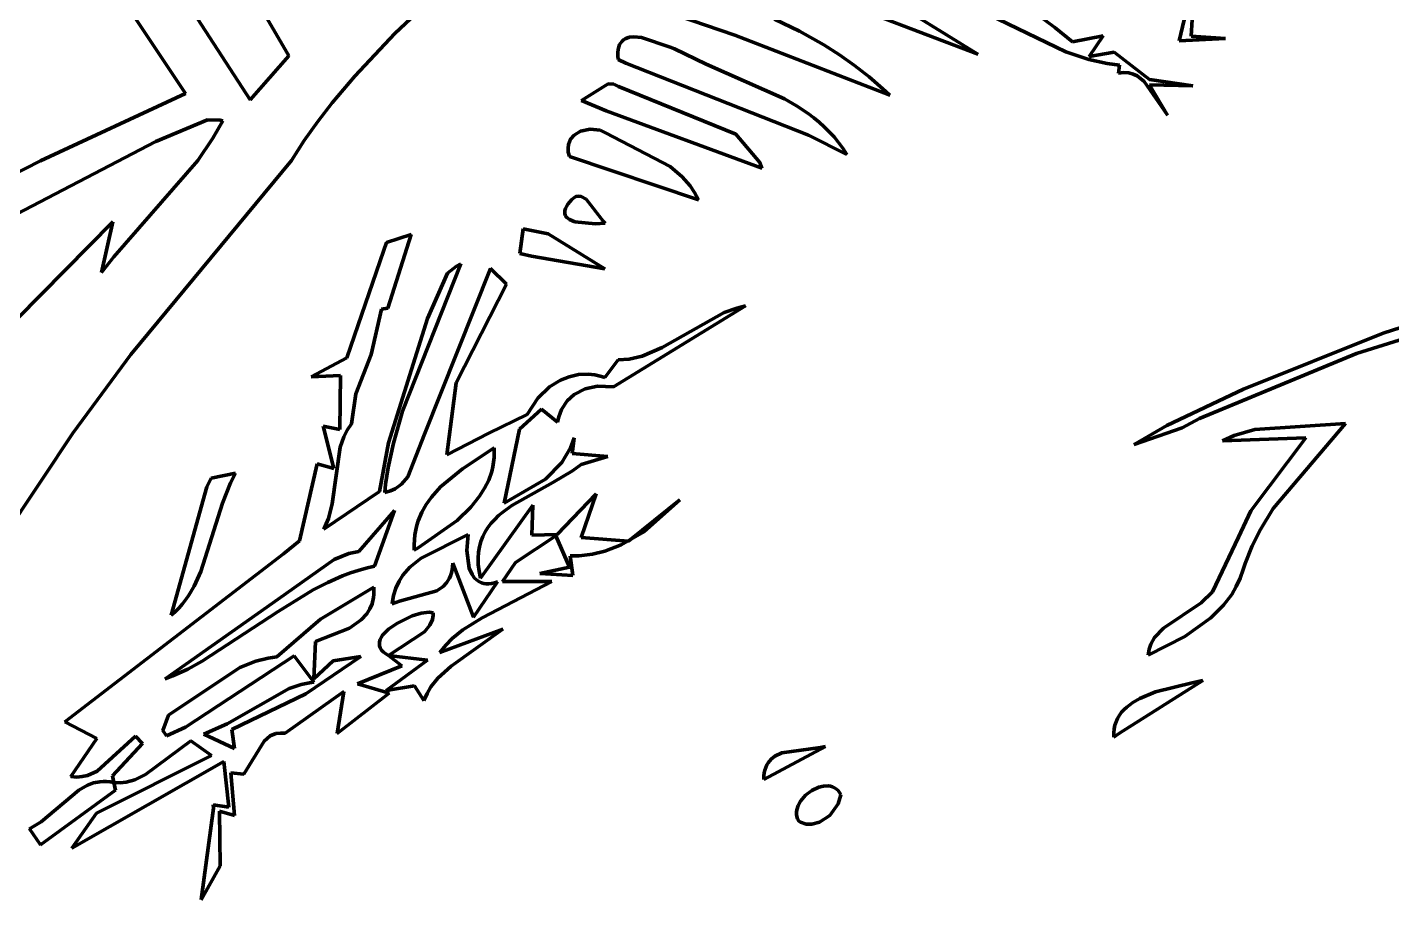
# Model space of a CAD drawing. Header units: millimetres. Extents: x 0 to 14.2, y 0 to 19.5.
# Drawn here: x 4.853 to 6.316, y 15.097 to 16.033 of the extents above; entities that cross this region are included whole.
import ezdxf

# ---------------------------------------------------------------- set-up
doc = ezdxf.new("R2010")
doc.units = ezdxf.units.MM
doc.layers.add('color#010101ff', color=7, linetype='CONTINUOUS', lineweight=100)
doc.layers.add('color#fdfdfdff', color=7, linetype='CONTINUOUS', lineweight=100)

msp = doc.modelspace()

# ---------------------------------------------------------------- linework, layer by layer
at = {"layer": 'color#010101ff'}
for p, q in [((5.1332, 16.0025), (5.0221, 16.1928)), ((5.0222, 15.9622), (4.8824, 16.1729)), ((5.3839, 16.1566), (5.247, 16.0264)), ((4.9798, 16.1279), (5.0919, 15.9551)), ((5.8722, 16.0042), (5.6032, 16.1068)), ((5.7481, 16.0811), (5.8722, 16.0042)), ((5.9665, 16.0069), (5.8525, 16.0619)), ((5.6117, 16.0245), (5.5496, 16.0458)), ((5.6542, 16.0417), (5.6811, 16.0288)), ((5.9356, 16.0472), (5.955, 16.0328)), ((6.0884, 16.0187), (6.0935, 16.0409)), ((6.1021, 16.0413), (6.1012, 16.0236)), ((5.247, 16.0264), (5.2039, 15.9807)), ((5.6811, 16.0288), (5.7071, 16.0142)), ((5.955, 16.0328), (5.9737, 16.0174)), ((5.4864, 16.0093), (5.4871, 16.012)), ((5.4871, 16.012), (5.488, 16.0145)), ((5.488, 16.0145), (5.4892, 16.0165)), ((5.4892, 16.0165), (5.4906, 16.0183)), ((5.4906, 16.0183), (5.4923, 16.0197)), ((5.4923, 16.0197), (5.4941, 16.0208)), ((5.4941, 16.0208), (5.4984, 16.0223)), ((5.4984, 16.0223), (5.5033, 16.0228)), ((5.5033, 16.0228), (5.5114, 16.022)), ((5.5114, 16.022), (5.5423, 16.0117)), ((5.5423, 16.0117), (5.547, 16.0098)), ((5.7777, 15.9604), (5.6117, 16.0245)), ((5.7071, 16.0142), (5.7239, 16.0036)), ((5.9737, 16.0174), (6.0068, 16.0238)), ((6.0068, 16.0238), (5.9918, 16.0018)), ((6.1379, 16.0212), (6.0884, 16.0187)), ((6.1012, 16.0236), (6.1379, 16.0212)), ((5.0919, 15.9551), (5.1332, 16.0025)), ((5.486, 16.0025), (5.4861, 16.0061)), ((5.4863, 15.9985), (5.486, 16.0025)), ((5.4861, 16.0061), (5.4864, 16.0093)), ((5.4946, 15.9947), (5.4863, 15.9985)), ((5.547, 16.0098), (5.5808, 15.9935)), ((5.7239, 16.0036), (5.74, 15.9922)), ((5.9915, 15.9986), (5.9665, 16.0069)), ((6.0109, 15.9942), (5.9915, 15.9986)), ((5.9918, 16.0018), (6.0185, 16.0065)), ((6.0185, 16.0065), (6.0564, 15.9769)), ((5.6906, 15.9173), (5.4946, 15.9947)), ((5.5808, 15.9935), (5.6649, 15.9564)), ((5.74, 15.9922), (5.7556, 15.98)), ((6.0242, 15.9925), (6.0109, 15.9942)), ((6.0231, 15.9837), (6.0242, 15.9925)), ((6.0289, 15.9844), (6.0231, 15.9837)), ((6.0341, 15.9841), (6.0289, 15.9844)), ((6.0388, 15.9829), (6.0341, 15.9841)), ((6.0431, 15.9809), (6.0388, 15.9829)), ((5.2039, 15.9807), (5.1796, 15.9519)), ((5.4473, 15.9546), (5.4757, 15.9725)), ((5.4757, 15.9725), (5.4819, 15.9719)), ((5.4819, 15.9719), (5.487, 15.9696)), ((5.487, 15.9696), (5.6128, 15.9184)), ((5.7556, 15.98), (5.7705, 15.9671)), ((6.0506, 15.9749), (6.0431, 15.9809)), ((6.0758, 15.9387), (6.0506, 15.9749)), ((6.1029, 15.9704), (6.0563, 15.9714)), ((6.0563, 15.9714), (6.0758, 15.9387)), ((6.0564, 15.9769), (6.1029, 15.9704)), ((4.8667, 15.89), (5.0222, 15.9622)), ((5.4736, 15.9436), (5.4473, 15.9546)), ((5.6649, 15.9564), (5.6779, 15.9488)), ((5.7705, 15.9671), (5.7777, 15.9604)), ((5.1796, 15.9519), (5.1642, 15.9321)), ((5.6404, 15.8818), (5.4736, 15.9436)), ((5.6779, 15.9488), (5.6903, 15.9405)), ((5.6903, 15.9405), (5.6963, 15.936)), ((5.0461, 15.9339), (4.9907, 15.9105)), ((5.0595, 15.9335), (5.0461, 15.9339)), ((5.0517, 15.914), (5.0623, 15.9329)), ((5.0623, 15.9329), (5.0595, 15.9335)), ((5.1642, 15.9321), (5.1497, 15.9115)), ((5.446, 15.9215), (5.4563, 15.9239)), ((5.4563, 15.9239), (5.467, 15.9226)), ((5.6963, 15.936), (5.702, 15.9313)), ((5.702, 15.9313), (5.7076, 15.9263)), ((5.7076, 15.9263), (5.7129, 15.921)), ((4.9907, 15.9105), (4.6835, 15.7504)), ((5.0356, 15.8903), (5.0517, 15.914)), ((5.1497, 15.9115), (5.136, 15.8903)), ((5.4332, 15.9075), (5.4355, 15.9129)), ((5.4355, 15.9129), (5.4393, 15.9173)), ((5.4393, 15.9173), (5.446, 15.9215)), ((5.467, 15.9226), (5.473, 15.9199)), ((5.473, 15.9199), (5.5423, 15.8839)), ((5.6128, 15.9184), (5.6384, 15.8882)), ((5.7316, 15.8966), (5.6906, 15.9173)), ((5.7129, 15.921), (5.718, 15.9154)), ((5.718, 15.9154), (5.7228, 15.9095)), ((5.7228, 15.9095), (5.7274, 15.9033)), ((5.4327, 15.9035), (5.4332, 15.9075)), ((5.433, 15.8991), (5.4327, 15.9035)), ((5.4344, 15.8943), (5.433, 15.8991)), ((5.5727, 15.848), (5.4344, 15.8943)), ((5.7274, 15.9033), (5.7316, 15.8966)), ((4.6862, 15.7979), (4.8667, 15.89)), ((4.9455, 15.787), (5.0356, 15.8903)), ((5.136, 15.8903), (4.9638, 15.6822)), ((5.5423, 15.8839), (5.5552, 15.8726)), ((5.6384, 15.8882), (5.6404, 15.8818)), ((5.5552, 15.8726), (5.5636, 15.8629)), ((5.4384, 15.8497), (5.4412, 15.8514)), ((5.4412, 15.8514), (5.4441, 15.8521)), ((5.4441, 15.8521), (5.4468, 15.8517)), ((5.4468, 15.8517), (5.4522, 15.8486)), ((5.5636, 15.8629), (5.5685, 15.8558)), ((5.5685, 15.8558), (5.5727, 15.848)), ((5.4292, 15.8349), (5.4294, 15.8367)), ((5.4294, 15.8367), (5.4301, 15.8387)), ((5.4301, 15.8387), (5.4311, 15.8409)), ((5.4311, 15.8409), (5.4326, 15.8432)), ((5.4326, 15.8432), (5.4345, 15.8457)), ((5.4345, 15.8457), (5.4369, 15.8483)), ((5.4369, 15.8483), (5.4384, 15.8497)), ((5.4522, 15.8486), (5.4706, 15.8249)), ((4.7388, 15.6164), (4.9445, 15.8245)), ((4.9445, 15.8245), (4.9323, 15.7699)), ((5.4293, 15.8332), (5.4292, 15.8349)), ((5.4297, 15.8317), (5.4293, 15.8332)), ((5.4305, 15.8302), (5.4297, 15.8317)), ((5.4315, 15.829), (5.4305, 15.8302)), ((5.4343, 15.8268), (5.4315, 15.829)), ((5.44, 15.8244), (5.4343, 15.8268)), ((5.462, 15.8221), (5.44, 15.8244)), ((5.4725, 15.8229), (5.462, 15.8221)), ((5.4706, 15.8249), (5.4725, 15.8229)), ((5.238, 15.8021), (5.2645, 15.8108)), ((5.2645, 15.8108), (5.2393, 15.7317)), ((5.3811, 15.7904), (5.3844, 15.817)), ((5.3844, 15.817), (5.4113, 15.8116)), ((5.4113, 15.8116), (5.4721, 15.7739)), ((5.1954, 15.6784), (5.235, 15.7939)), ((5.235, 15.7939), (5.238, 15.8021)), ((4.9323, 15.7699), (4.9455, 15.787)), ((5.3177, 15.7792), (5.2553, 15.6214)), ((5.313, 15.777), (5.3177, 15.7792)), ((5.3935, 15.7877), (5.3811, 15.7904)), ((5.4721, 15.7739), (5.3935, 15.7877)), ((5.2788, 15.5967), (5.3495, 15.7742)), ((5.2821, 15.7208), (5.3033, 15.7695)), ((5.3033, 15.7695), (5.313, 15.777)), ((5.3495, 15.7742), (5.3667, 15.7575)), ((6.573, 15.7758), (6.2786, 15.6831)), ((5.3667, 15.7575), (5.3128, 15.6519)), ((6.3072, 15.7049), (6.4425, 15.7485)), ((5.6232, 15.7342), (5.4814, 15.6476)), ((5.6138, 15.7318), (5.6232, 15.7342)), ((5.2327, 15.7306), (5.2217, 15.6821)), ((5.2393, 15.7317), (5.2327, 15.7306)), ((5.2403, 15.5875), (5.2821, 15.7208)), ((5.5337, 15.6897), (5.6003, 15.727)), ((5.6003, 15.727), (5.6138, 15.7318)), ((6.1571, 15.6448), (6.3072, 15.7049)), ((5.5121, 15.6805), (5.5337, 15.6897)), ((4.9638, 15.6822), (4.9014, 15.5978)), ((5.157, 15.6581), (5.1954, 15.6784)), ((5.2217, 15.6821), (5.2052, 15.64)), ((5.4723, 15.6573), (5.4865, 15.6765)), ((5.4865, 15.6765), (5.4983, 15.677)), ((5.4983, 15.677), (5.5121, 15.6805)), ((6.2786, 15.6831), (6.1102, 15.6135)), ((5.4339, 15.6583), (5.4439, 15.6605)), ((5.4439, 15.6605), (5.4543, 15.661)), ((5.4543, 15.661), (5.4614, 15.6602)), ((5.4614, 15.6602), (5.4687, 15.6585)), ((5.1885, 15.6597), (5.157, 15.6581)), ((5.188, 15.6018), (5.1885, 15.6597)), ((5.3128, 15.6519), (5.3028, 15.5744)), ((5.4004, 15.6353), (5.4129, 15.6473)), ((5.4129, 15.6473), (5.4245, 15.6545)), ((5.4245, 15.6545), (5.4339, 15.6583)), ((5.451, 15.6454), (5.4394, 15.6393)), ((5.4643, 15.6483), (5.451, 15.6454)), ((5.4814, 15.6476), (5.4643, 15.6483)), ((5.4687, 15.6585), (5.4723, 15.6573)), ((5.2052, 15.64), (5.2006, 15.6079)), ((5.3887, 15.6178), (5.4004, 15.6353)), ((5.4317, 15.6323), (5.4258, 15.6233)), ((5.4394, 15.6393), (5.4317, 15.6323)), ((6.0751, 15.606), (6.1571, 15.6448)), ((5.2553, 15.6214), (5.2454, 15.5871)), ((5.3476, 15.5977), (5.3887, 15.6178)), ((5.4044, 15.6236), (5.3808, 15.6022)), ((5.4214, 15.6094), (5.4044, 15.6236)), ((5.4258, 15.6233), (5.4227, 15.6153)), ((5.1815, 15.5599), (5.1699, 15.6053)), ((5.1699, 15.6053), (5.188, 15.6018)), ((5.2006, 15.6079), (5.1959, 15.601)), ((5.3808, 15.6022), (5.3642, 15.5227)), ((5.4227, 15.6153), (5.4214, 15.6094)), ((6.0401, 15.5857), (6.0751, 15.606)), ((6.0916, 15.6035), (6.0401, 15.5857)), ((6.1102, 15.6135), (6.0916, 15.6035)), ((6.1473, 15.5953), (6.1694, 15.6016)), ((6.1694, 15.6016), (6.2667, 15.608)), ((6.2667, 15.608), (6.1892, 15.517)), ((4.9014, 15.5978), (4.8683, 15.5478)), ((5.1922, 15.5938), (5.1882, 15.5826)), ((5.1959, 15.601), (5.1922, 15.5938)), ((5.2306, 15.5352), (5.2403, 15.5875)), ((5.2454, 15.5871), (5.2397, 15.5609)), ((5.2608, 15.5509), (5.2788, 15.5967)), ((5.3028, 15.5744), (5.3476, 15.5977)), ((5.4352, 15.5822), (5.4392, 15.5929)), ((5.4392, 15.5929), (5.4371, 15.576)), ((6.1346, 15.5896), (6.1473, 15.5953)), ((6.2242, 15.5926), (6.1346, 15.5896)), ((6.1651, 15.5145), (6.2242, 15.5926)), ((5.1882, 15.5826), (5.1796, 15.5219)), ((5.3534, 15.5819), (5.3194, 15.5596)), ((5.3536, 15.5766), (5.3534, 15.5819)), ((5.3534, 15.5715), (5.3536, 15.5766)), ((5.426, 15.5664), (5.4352, 15.5822)), ((5.4371, 15.576), (5.4754, 15.5728)), ((5.4754, 15.5728), (5.4467, 15.5641)), ((5.1446, 15.4822), (5.1636, 15.5647)), ((5.1636, 15.5647), (5.1815, 15.5599)), ((5.2397, 15.5609), (5.237, 15.5431)), ((5.3194, 15.5596), (5.296, 15.5403)), ((5.3508, 15.5568), (5.352, 15.5616)), ((5.352, 15.5616), (5.3529, 15.5665)), ((5.3529, 15.5665), (5.3534, 15.5715)), ((5.4087, 15.5483), (5.426, 15.5664)), ((5.4467, 15.5641), (5.4374, 15.5572)), ((4.8683, 15.5478), (4.8225, 15.4793)), ((5.0451, 15.5401), (5.0498, 15.5496)), ((5.0498, 15.5496), (5.0759, 15.5548)), ((5.0706, 15.5446), (5.0619, 15.5228)), ((5.0759, 15.5548), (5.0706, 15.5446)), ((5.237, 15.5431), (5.2361, 15.5341)), ((5.2474, 15.5382), (5.254, 15.5429)), ((5.254, 15.5429), (5.2608, 15.5509)), ((5.3432, 15.5387), (5.3476, 15.5475)), ((5.3476, 15.5475), (5.3508, 15.5568)), ((5.3642, 15.5227), (5.4087, 15.5483)), ((5.4163, 15.5448), (5.3724, 15.5201)), ((5.4374, 15.5572), (5.4163, 15.5448)), ((5.007, 15.4024), (5.0451, 15.5401)), ((5.1709, 15.4947), (5.2306, 15.5352)), ((5.2361, 15.5341), (5.2421, 15.5358)), ((5.2421, 15.5358), (5.2474, 15.5382)), ((5.2861, 15.5293), (5.2805, 15.5214)), ((5.296, 15.5403), (5.2861, 15.5293)), ((5.3284, 15.5185), (5.3379, 15.5303)), ((5.3379, 15.5303), (5.3432, 15.5387)), ((5.4212, 15.4892), (5.4627, 15.5327)), ((5.4627, 15.5327), (5.4468, 15.4858)), ((5.0619, 15.5228), (5.039, 15.4493)), ((5.1796, 15.5219), (5.1757, 15.5061)), ((5.2466, 15.5147), (5.2083, 15.4707)), ((5.225, 15.4552), (5.2466, 15.5147)), ((5.2805, 15.5214), (5.2757, 15.5129)), ((5.3136, 15.5041), (5.3284, 15.5185)), ((5.3389, 15.4424), (5.3948, 15.5204)), ((5.3724, 15.5201), (5.3627, 15.5131)), ((5.3948, 15.5204), (5.3938, 15.4885)), ((5.4974, 15.4821), (5.5526, 15.5262)), ((5.5526, 15.5262), (5.5139, 15.492)), ((6.152, 15.4863), (6.1651, 15.5145)), ((6.1892, 15.517), (6.1753, 15.4945)), ((5.1757, 15.5061), (5.1709, 15.4947)), ((5.2705, 15.499), (5.2693, 15.494)), ((5.2719, 15.5038), (5.2705, 15.499)), ((5.2757, 15.5129), (5.2719, 15.5038)), ((5.2719, 15.4747), (5.3136, 15.5041)), ((5.3502, 15.5011), (5.3468, 15.4966)), ((5.3541, 15.5053), (5.3502, 15.5011)), ((5.3582, 15.5093), (5.3541, 15.5053)), ((5.3627, 15.5131), (5.3582, 15.5093)), ((5.2684, 15.4889), (5.2679, 15.4835)), ((5.2693, 15.494), (5.2684, 15.4889)), ((5.3254, 15.489), (5.275, 15.4638)), ((5.324, 15.4719), (5.3254, 15.489)), ((5.3412, 15.4869), (5.3392, 15.4816)), ((5.3438, 15.4919), (5.3412, 15.4869)), ((5.3468, 15.4966), (5.3438, 15.4919)), ((5.4195, 15.4876), (5.3763, 15.459)), ((5.3938, 15.4885), (5.4212, 15.4892)), ((5.4344, 15.454), (5.4195, 15.4876)), ((5.4468, 15.4858), (5.4974, 15.4821)), ((5.5139, 15.492), (5.4897, 15.4779)), ((6.1241, 15.4276), (6.152, 15.4863)), ((6.1753, 15.4945), (6.1664, 15.4768)), ((5.1276, 15.4684), (5.1446, 15.4822)), ((5.2083, 15.4707), (5.1977, 15.4687)), ((5.2679, 15.4835), (5.2676, 15.478)), ((5.2676, 15.478), (5.2678, 15.4723)), ((5.2678, 15.4723), (5.2719, 15.4747)), ((5.3267, 15.4531), (5.324, 15.4719)), ((5.3366, 15.4701), (5.3362, 15.4637)), ((5.3376, 15.476), (5.3366, 15.4701)), ((5.3392, 15.4816), (5.3376, 15.476)), ((5.4723, 15.4712), (5.4588, 15.4679)), ((5.4897, 15.4779), (5.4723, 15.4712)), ((6.1664, 15.4768), (6.1591, 15.4581)), ((4.893, 15.2882), (5.1276, 15.4684)), ((5.1817, 15.4621), (5.1219, 15.4199)), ((5.1977, 15.4687), (5.1817, 15.4621)), ((5.2162, 15.4531), (5.225, 15.4552)), ((5.275, 15.4638), (5.2631, 15.4541)), ((5.3089, 15.4547), (5.3091, 15.4585)), ((5.3091, 15.4585), (5.3312, 15.4005)), ((5.3362, 15.4637), (5.3364, 15.457)), ((5.3364, 15.457), (5.3373, 15.4499)), ((5.3763, 15.459), (5.3623, 15.4387)), ((5.4447, 15.4663), (5.4351, 15.4662)), ((5.4351, 15.4662), (5.438, 15.445)), ((5.4588, 15.4679), (5.4447, 15.4663)), ((6.1591, 15.4581), (6.157, 15.4516)), ((5.039, 15.4493), (5.0318, 15.4337)), ((5.1749, 15.4376), (5.1909, 15.4447)), ((5.1909, 15.4447), (5.1992, 15.4478)), ((5.1992, 15.4478), (5.2076, 15.4506)), ((5.2076, 15.4506), (5.2162, 15.4531)), ((5.2556, 15.4454), (5.2514, 15.4389)), ((5.2631, 15.4541), (5.2556, 15.4454)), ((5.3024, 15.4374), (5.3054, 15.4422)), ((5.3054, 15.4422), (5.3066, 15.4449)), ((5.3066, 15.4449), (5.3076, 15.4479)), ((5.3076, 15.4479), (5.3084, 15.4512)), ((5.3084, 15.4512), (5.3089, 15.4547)), ((5.3297, 15.4462), (5.3267, 15.4531)), ((5.3324, 15.4424), (5.3297, 15.4462)), ((5.3358, 15.4393), (5.3324, 15.4424)), ((5.3373, 15.4499), (5.3389, 15.4424)), ((5.4023, 15.4472), (5.4344, 15.454)), ((5.438, 15.445), (5.4023, 15.4472)), ((6.1537, 15.4421), (6.1495, 15.4332)), ((6.157, 15.4516), (6.1537, 15.4421)), ((5.0318, 15.4337), (5.026, 15.4239)), ((5.1217, 15.4065), (5.1592, 15.4296)), ((5.1592, 15.4296), (5.1749, 15.4376)), ((5.2243, 15.4325), (5.1673, 15.3982)), ((5.2244, 15.4286), (5.2243, 15.4325)), ((5.2243, 15.4249), (5.2244, 15.4286)), ((5.2481, 15.4317), (5.2456, 15.4237)), ((5.2514, 15.4389), (5.2481, 15.4317)), ((5.2521, 15.4175), (5.2918, 15.4288)), ((5.2918, 15.4288), (5.2986, 15.4334)), ((5.2986, 15.4334), (5.3024, 15.4374)), ((5.3312, 15.4005), (5.3572, 15.4383)), ((5.3378, 15.4382), (5.3358, 15.4393)), ((5.34, 15.4373), (5.3378, 15.4382)), ((5.3423, 15.4366), (5.34, 15.4373)), ((5.4153, 15.4386), (5.3405, 15.3997)), ((5.3449, 15.4363), (5.3423, 15.4366)), ((5.3476, 15.4363), (5.3449, 15.4363)), ((5.3506, 15.4366), (5.3476, 15.4363)), ((5.3538, 15.4373), (5.3506, 15.4366)), ((5.3572, 15.4383), (5.3538, 15.4373)), ((5.3623, 15.4387), (5.4153, 15.4386)), ((6.1119, 15.4158), (6.1241, 15.4276)), ((6.1495, 15.4332), (6.1446, 15.4248)), ((5.1219, 15.4199), (5.0005, 15.3342)), ((5.0193, 15.4147), (5.0155, 15.4104)), ((5.0228, 15.4192), (5.0193, 15.4147)), ((5.026, 15.4239), (5.0228, 15.4192)), ((5.2202, 15.4092), (5.2225, 15.4149)), ((5.2225, 15.4149), (5.224, 15.4214)), ((5.224, 15.4214), (5.2243, 15.4249)), ((5.2448, 15.4194), (5.2441, 15.4149)), ((5.2441, 15.4149), (5.2521, 15.4175)), ((5.2456, 15.4237), (5.2448, 15.4194)), ((6.0713, 15.3887), (6.1119, 15.4158)), ((6.1359, 15.4133), (6.1222, 15.3997)), ((6.1446, 15.4248), (6.1359, 15.4133)), ((5.0114, 15.4063), (5.007, 15.4024)), ((5.0155, 15.4104), (5.0114, 15.4063)), ((5.0404, 15.3531), (5.1217, 15.4065)), ((5.1673, 15.3982), (5.1204, 15.358)), ((5.1982, 15.3888), (5.2109, 15.3975)), ((5.2109, 15.3975), (5.217, 15.4041)), ((5.217, 15.4041), (5.2202, 15.4092)), ((5.2655, 15.4017), (5.2489, 15.3937)), ((5.2752, 15.4046), (5.2655, 15.4017)), ((5.281, 15.4056), (5.2752, 15.4046)), ((5.2836, 15.4057), (5.281, 15.4056)), ((5.286, 15.4056), (5.2836, 15.4057)), ((5.2846, 15.3918), (5.2872, 15.398)), ((5.288, 15.4052), (5.286, 15.4056)), ((5.2872, 15.398), (5.288, 15.4027)), ((5.288, 15.4027), (5.288, 15.4052)), ((5.3405, 15.3997), (5.3198, 15.3867)), ((6.1222, 15.3997), (6.0942, 15.3798)), ((5.1618, 15.3744), (5.1982, 15.3888)), ((5.2357, 15.3832), (5.2338, 15.381)), ((5.2403, 15.3876), (5.2357, 15.3832)), ((5.2489, 15.3937), (5.2403, 15.3876)), ((5.2403, 15.3592), (5.2789, 15.3846)), ((5.2789, 15.3846), (5.2846, 15.3918)), ((5.2953, 15.3625), (5.3627, 15.3876)), ((5.3627, 15.3876), (5.3075, 15.348)), ((5.3198, 15.3867), (5.3085, 15.3774)), ((6.0619, 15.3787), (6.0713, 15.3887)), ((5.1599, 15.3343), (5.1618, 15.3744)), ((5.2305, 15.3741), (5.2303, 15.3718)), ((5.2303, 15.3718), (5.2305, 15.3696)), ((5.2312, 15.3764), (5.2305, 15.3741)), ((5.2305, 15.3696), (5.2313, 15.3674)), ((5.2323, 15.3787), (5.2312, 15.3764)), ((5.2313, 15.3674), (5.2326, 15.3652)), ((5.2338, 15.381), (5.2323, 15.3787)), ((5.3016, 15.3703), (5.2953, 15.3625)), ((5.3085, 15.3774), (5.3016, 15.3703)), ((6.0942, 15.3798), (6.0549, 15.3598)), ((6.056, 15.366), (6.0578, 15.3715)), ((6.0578, 15.3715), (6.0619, 15.3787)), ((5.0225, 15.2826), (5.1391, 15.3588)), ((5.0248, 15.3448), (5.0404, 15.3531)), ((5.0977, 15.3532), (5.0807, 15.3464)), ((5.1111, 15.3566), (5.0977, 15.3532)), ((5.1204, 15.358), (5.1111, 15.3566)), ((5.1391, 15.3588), (5.1599, 15.3306)), ((5.1513, 15.3181), (5.2105, 15.3581)), ((5.1806, 15.3535), (5.1599, 15.3343)), ((5.2105, 15.3581), (5.1806, 15.3535)), ((5.2326, 15.3652), (5.2345, 15.3631)), ((5.2345, 15.3631), (5.2371, 15.3611)), ((5.2371, 15.3611), (5.2403, 15.3592)), ((5.2375, 15.3218), (5.2819, 15.3542)), ((5.2819, 15.3542), (5.2403, 15.3592)), ((5.2403, 15.3592), (5.2543, 15.3483)), ((6.0549, 15.3598), (6.056, 15.366)), ((5.0807, 15.3464), (5.004, 15.2952)), ((5.0088, 15.3375), (5.0248, 15.3448)), ((5.2543, 15.3483), (5.207, 15.3291)), ((5.3075, 15.348), (5.293, 15.3349)), ((5.0005, 15.3342), (5.0088, 15.3375)), ((5.1337, 15.3241), (5.0669, 15.2862)), ((5.1464, 15.3282), (5.1337, 15.3241)), ((5.1553, 15.33), (5.1464, 15.3282)), ((5.1599, 15.3306), (5.1553, 15.33)), ((5.207, 15.3291), (5.241, 15.319)), ((5.2681, 15.3267), (5.2375, 15.3218)), ((5.2781, 15.3111), (5.2681, 15.3267)), ((5.2856, 15.3256), (5.2815, 15.3187)), ((5.293, 15.3349), (5.2856, 15.3256)), ((6.1135, 15.3326), (6.0244, 15.2762)), ((6.0628, 15.3202), (6.1021, 15.3301)), ((6.1021, 15.3301), (6.1135, 15.3326)), ((5.0719, 15.2799), (5.1513, 15.3181)), ((5.1921, 15.3207), (5.1294, 15.2759)), ((5.185, 15.2758), (5.1921, 15.3207)), ((5.241, 15.319), (5.185, 15.2758)), ((5.2815, 15.3187), (5.2781, 15.3111)), ((6.032, 15.304), (6.0386, 15.309)), ((6.0386, 15.309), (6.0461, 15.3133)), ((6.0461, 15.3133), (6.0628, 15.3202)), ((5.004, 15.2952), (4.9979, 15.279)), ((6.0222, 15.2919), (6.0241, 15.2952)), ((6.0241, 15.2952), (6.0265, 15.2984)), ((6.0265, 15.2984), (6.0291, 15.3013)), ((6.0291, 15.3013), (6.032, 15.304)), ((4.9271, 15.2703), (4.893, 15.2882)), ((5.0021, 15.2732), (5.0225, 15.2826)), ((5.0669, 15.2862), (5.0421, 15.2751)), ((5.0748, 15.2595), (5.0719, 15.2799)), ((6.018, 15.2763), (6.0184, 15.2805)), ((6.0184, 15.2805), (6.0192, 15.2846)), ((6.0192, 15.2846), (6.0205, 15.2883)), ((6.0205, 15.2883), (6.0222, 15.2919)), ((4.8992, 15.2295), (4.9271, 15.2703)), ((4.9687, 15.2728), (4.9276, 15.2352)), ((4.944, 15.2303), (4.9764, 15.2649)), ((4.9764, 15.2649), (4.9687, 15.2728)), ((5.028, 15.2677), (4.9795, 15.2316)), ((4.9979, 15.279), (5.0021, 15.2732)), ((5.0501, 15.2522), (5.028, 15.2677)), ((5.0421, 15.2751), (5.0748, 15.2595)), ((5.1066, 15.2676), (5.0849, 15.2321)), ((5.1133, 15.2731), (5.1066, 15.2676)), ((5.1194, 15.2755), (5.1133, 15.2731)), ((5.1242, 15.2761), (5.1194, 15.2755)), ((5.1294, 15.2759), (5.1242, 15.2761)), ((6.018, 15.2717), (6.018, 15.2763)), ((6.0244, 15.2762), (6.018, 15.2717)), ((4.927, 15.1902), (5.0501, 15.2522)), ((5.7088, 15.2617), (5.6427, 15.2264)), ((5.6506, 15.2482), (5.6547, 15.2513)), ((5.6547, 15.2513), (5.6619, 15.2548)), ((5.6619, 15.2548), (5.7034, 15.2608)), ((5.7034, 15.2608), (5.7088, 15.2617)), ((5.0636, 15.2455), (4.9003, 15.1528)), ((5.0689, 15.1965), (5.0636, 15.2455)), ((5.6432, 15.2334), (5.6438, 15.2365)), ((5.6438, 15.2365), (5.6447, 15.2393)), ((5.6447, 15.2393), (5.6458, 15.2419)), ((5.6458, 15.2419), (5.6472, 15.2442)), ((5.6472, 15.2442), (5.6506, 15.2482)), ((4.9057, 15.2289), (4.8992, 15.2295)), ((4.9117, 15.2294), (4.9057, 15.2289)), ((4.9173, 15.2306), (4.9117, 15.2294)), ((4.9276, 15.2352), (4.9173, 15.2306)), ((4.9173, 15.2202), (4.9238, 15.2226)), ((4.9238, 15.2226), (4.9306, 15.224)), ((4.9306, 15.224), (4.9342, 15.2243)), ((4.9342, 15.2243), (4.9378, 15.2243)), ((4.9378, 15.2243), (4.9416, 15.2239)), ((4.9416, 15.2239), (4.9454, 15.2232)), ((4.9454, 15.2232), (4.944, 15.2303)), ((4.9522, 15.2228), (4.9454, 15.2232)), ((4.9454, 15.2232), (4.9474, 15.215)), ((4.9586, 15.2233), (4.9522, 15.2228)), ((4.9679, 15.2259), (4.9586, 15.2233)), ((4.9795, 15.2316), (4.9679, 15.2259)), ((5.0849, 15.2321), (5.071, 15.2336)), ((5.071, 15.2336), (5.0748, 15.1878)), ((5.6427, 15.2264), (5.6428, 15.2301)), ((5.6428, 15.2301), (5.6432, 15.2334)), ((4.9474, 15.215), (4.867, 15.1564)), ((4.8674, 15.181), (4.9079, 15.215)), ((4.9079, 15.215), (4.9173, 15.2202)), ((5.682, 15.2032), (5.6875, 15.2094)), ((5.6875, 15.2094), (5.6943, 15.2145)), ((5.6943, 15.2145), (5.7018, 15.218)), ((5.7018, 15.218), (5.7069, 15.2192)), ((5.7069, 15.2192), (5.7119, 15.2194)), ((5.7119, 15.2194), (5.7142, 15.2191)), ((5.7142, 15.2191), (5.7165, 15.2184)), ((5.7165, 15.2184), (5.7186, 15.2174)), ((5.7186, 15.2174), (5.7206, 15.2161)), ((5.7206, 15.2161), (5.7224, 15.2145)), ((5.7224, 15.2145), (5.7239, 15.2124)), ((5.7253, 15.21), (5.7226, 15.2001)), ((5.7239, 15.2124), (5.7253, 15.21)), ((5.0391, 15.0974), (5.0525, 15.1957)), ((5.0525, 15.1957), (5.052, 15.1993)), ((5.052, 15.1993), (5.0689, 15.1965)), ((5.0748, 15.1878), (5.0587, 15.1922)), ((5.0587, 15.1922), (5.0596, 15.1337)), ((5.6777, 15.1913), (5.678, 15.1938)), ((5.678, 15.1938), (5.6794, 15.1986)), ((5.6794, 15.1986), (5.682, 15.2032)), ((5.7226, 15.2001), (5.7134, 15.1877)), ((4.8552, 15.1733), (4.8674, 15.181)), ((4.9003, 15.1528), (4.927, 15.1902)), ((5.6777, 15.1889), (5.6777, 15.1913)), ((5.6782, 15.1865), (5.6777, 15.1889)), ((5.679, 15.1841), (5.6782, 15.1865)), ((5.6802, 15.1818), (5.679, 15.1841)), ((5.6821, 15.1807), (5.6802, 15.1818)), ((5.6881, 15.1786), (5.6821, 15.1807)), ((5.6942, 15.1784), (5.6881, 15.1786)), ((5.7024, 15.1805), (5.6942, 15.1784)), ((5.7134, 15.1877), (5.7024, 15.1805)), ((4.867, 15.1564), (4.8552, 15.1733)), ((5.0596, 15.1337), (5.0391, 15.0974))]:
    msp.add_line(p, q, dxfattribs=at)
at = {"layer": 'color#fdfdfdff'}
for p, q in [((5.0221, 16.1928), (5.1332, 16.0025)), ((4.8824, 16.1729), (5.0222, 15.9622)), ((5.247, 16.0264), (5.3839, 16.1566)), ((5.0919, 15.9551), (4.9798, 16.1279)), ((5.6032, 16.1068), (5.8722, 16.0042)), ((5.8722, 16.0042), (5.7481, 16.0811)), ((5.8525, 16.0619), (5.9665, 16.0069)), ((5.5496, 16.0458), (5.6117, 16.0245)), ((5.6811, 16.0288), (5.6542, 16.0417)), ((5.955, 16.0328), (5.9356, 16.0472)), ((6.0935, 16.0409), (6.0884, 16.0187)), ((6.1012, 16.0236), (6.1021, 16.0413)), ((5.2039, 15.9807), (5.247, 16.0264)), ((5.7071, 16.0142), (5.6811, 16.0288)), ((5.9737, 16.0174), (5.955, 16.0328)), ((5.4871, 16.012), (5.4864, 16.0093)), ((5.488, 16.0145), (5.4871, 16.012)), ((5.4892, 16.0165), (5.488, 16.0145)), ((5.4906, 16.0183), (5.4892, 16.0165)), ((5.4923, 16.0197), (5.4906, 16.0183)), ((5.4941, 16.0208), (5.4923, 16.0197)), ((5.4984, 16.0223), (5.4941, 16.0208)), ((5.5033, 16.0228), (5.4984, 16.0223)), ((5.5114, 16.022), (5.5033, 16.0228)), ((5.5423, 16.0117), (5.5114, 16.022)), ((5.547, 16.0098), (5.5423, 16.0117)), ((5.6117, 16.0245), (5.7777, 15.9604)), ((5.7239, 16.0036), (5.7071, 16.0142)), ((6.0068, 16.0238), (5.9737, 16.0174)), ((5.9918, 16.0018), (6.0068, 16.0238)), ((6.0884, 16.0187), (6.1379, 16.0212)), ((6.1379, 16.0212), (6.1012, 16.0236)), ((5.1332, 16.0025), (5.0919, 15.9551)), ((5.4861, 16.0061), (5.486, 16.0025)), ((5.486, 16.0025), (5.4863, 15.9985)), ((5.4864, 16.0093), (5.4861, 16.0061)), ((5.4863, 15.9985), (5.4946, 15.9947)), ((5.5808, 15.9935), (5.547, 16.0098)), ((5.74, 15.9922), (5.7239, 16.0036)), ((5.9665, 16.0069), (5.9915, 15.9986)), ((5.9915, 15.9986), (6.0109, 15.9942)), ((6.0185, 16.0065), (5.9918, 16.0018)), ((6.0564, 15.9769), (6.0185, 16.0065)), ((5.4946, 15.9947), (5.6906, 15.9173)), ((5.6649, 15.9564), (5.5808, 15.9935)), ((5.7556, 15.98), (5.74, 15.9922)), ((6.0109, 15.9942), (6.0242, 15.9925)), ((6.0242, 15.9925), (6.0231, 15.9837)), ((6.0231, 15.9837), (6.0289, 15.9844)), ((6.0289, 15.9844), (6.0341, 15.9841)), ((6.0341, 15.9841), (6.0388, 15.9829)), ((6.0388, 15.9829), (6.0431, 15.9809)), ((5.1796, 15.9519), (5.2039, 15.9807)), ((5.4757, 15.9725), (5.4473, 15.9546)), ((5.4819, 15.9719), (5.4757, 15.9725)), ((5.487, 15.9696), (5.4819, 15.9719)), ((5.6128, 15.9184), (5.487, 15.9696)), ((5.7705, 15.9671), (5.7556, 15.98)), ((6.0431, 15.9809), (6.0506, 15.9749)), ((6.0506, 15.9749), (6.0758, 15.9387)), ((6.0758, 15.9387), (6.0563, 15.9714)), ((6.0563, 15.9714), (6.1029, 15.9704)), ((6.1029, 15.9704), (6.0564, 15.9769)), ((5.0222, 15.9622), (4.8667, 15.89)), ((5.4473, 15.9546), (5.4736, 15.9436)), ((5.6779, 15.9488), (5.6649, 15.9564)), ((5.7777, 15.9604), (5.7705, 15.9671)), ((5.1642, 15.9321), (5.1796, 15.9519)), ((5.4736, 15.9436), (5.6404, 15.8818)), ((5.6903, 15.9405), (5.6779, 15.9488)), ((5.6963, 15.936), (5.6903, 15.9405)), ((4.9907, 15.9105), (5.0461, 15.9339)), ((5.0461, 15.9339), (5.0595, 15.9335)), ((5.0623, 15.9329), (5.0517, 15.914)), ((5.0595, 15.9335), (5.0623, 15.9329)), ((5.1497, 15.9115), (5.1642, 15.9321)), ((5.4563, 15.9239), (5.446, 15.9215)), ((5.467, 15.9226), (5.4563, 15.9239)), ((5.702, 15.9313), (5.6963, 15.936)), ((5.7076, 15.9263), (5.702, 15.9313)), ((5.7129, 15.921), (5.7076, 15.9263)), ((4.6835, 15.7504), (4.9907, 15.9105)), ((5.0517, 15.914), (5.0356, 15.8903)), ((5.136, 15.8903), (5.1497, 15.9115)), ((5.4355, 15.9129), (5.4332, 15.9075)), ((5.4393, 15.9173), (5.4355, 15.9129)), ((5.446, 15.9215), (5.4393, 15.9173)), ((5.473, 15.9199), (5.467, 15.9226)), ((5.5423, 15.8839), (5.473, 15.9199)), ((5.6384, 15.8882), (5.6128, 15.9184)), ((5.6906, 15.9173), (5.7316, 15.8966)), ((5.718, 15.9154), (5.7129, 15.921)), ((5.7228, 15.9095), (5.718, 15.9154)), ((5.7274, 15.9033), (5.7228, 15.9095)), ((5.4332, 15.9075), (5.4327, 15.9035)), ((5.4327, 15.9035), (5.433, 15.8991)), ((5.433, 15.8991), (5.4344, 15.8943)), ((5.4344, 15.8943), (5.5727, 15.848)), ((5.7316, 15.8966), (5.7274, 15.9033)), ((4.8667, 15.89), (4.6862, 15.7979)), ((5.0356, 15.8903), (4.9455, 15.787)), ((4.9638, 15.6822), (5.136, 15.8903)), ((5.5552, 15.8726), (5.5423, 15.8839)), ((5.6404, 15.8818), (5.6384, 15.8882)), ((5.5636, 15.8629), (5.5552, 15.8726)), ((5.4412, 15.8514), (5.4384, 15.8497)), ((5.4441, 15.8521), (5.4412, 15.8514)), ((5.4468, 15.8517), (5.4441, 15.8521)), ((5.4522, 15.8486), (5.4468, 15.8517)), ((5.5685, 15.8558), (5.5636, 15.8629)), ((5.5727, 15.848), (5.5685, 15.8558)), ((5.4294, 15.8367), (5.4292, 15.8349)), ((5.4301, 15.8387), (5.4294, 15.8367)), ((5.4311, 15.8409), (5.4301, 15.8387)), ((5.4326, 15.8432), (5.4311, 15.8409)), ((5.4345, 15.8457), (5.4326, 15.8432)), ((5.4369, 15.8483), (5.4345, 15.8457)), ((5.4384, 15.8497), (5.4369, 15.8483)), ((5.4706, 15.8249), (5.4522, 15.8486)), ((4.9445, 15.8245), (4.7388, 15.6164)), ((4.9323, 15.7699), (4.9445, 15.8245)), ((5.4292, 15.8349), (5.4293, 15.8332)), ((5.4293, 15.8332), (5.4297, 15.8317)), ((5.4297, 15.8317), (5.4305, 15.8302)), ((5.4305, 15.8302), (5.4315, 15.829)), ((5.4315, 15.829), (5.4343, 15.8268)), ((5.4343, 15.8268), (5.44, 15.8244)), ((5.44, 15.8244), (5.462, 15.8221)), ((5.462, 15.8221), (5.4725, 15.8229)), ((5.4725, 15.8229), (5.4706, 15.8249)), ((5.2645, 15.8108), (5.238, 15.8021)), ((5.2393, 15.7317), (5.2645, 15.8108)), ((5.3844, 15.817), (5.3811, 15.7904)), ((5.4113, 15.8116), (5.3844, 15.817)), ((5.4721, 15.7739), (5.4113, 15.8116)), ((5.235, 15.7939), (5.1954, 15.6784)), ((5.238, 15.8021), (5.235, 15.7939)), ((4.9455, 15.787), (4.9323, 15.7699)), ((5.2553, 15.6214), (5.3177, 15.7792)), ((5.3177, 15.7792), (5.313, 15.777)), ((5.3811, 15.7904), (5.3935, 15.7877)), ((5.3935, 15.7877), (5.4721, 15.7739)), ((5.3495, 15.7742), (5.2788, 15.5967)), ((5.3033, 15.7695), (5.2821, 15.7208)), ((5.313, 15.777), (5.3033, 15.7695)), ((5.3667, 15.7575), (5.3495, 15.7742)), ((6.2786, 15.6831), (6.573, 15.7758)), ((5.3128, 15.6519), (5.3667, 15.7575)), ((6.4425, 15.7485), (6.3072, 15.7049)), ((5.4814, 15.6476), (5.6232, 15.7342)), ((5.6232, 15.7342), (5.6138, 15.7318)), ((5.2217, 15.6821), (5.2327, 15.7306)), ((5.2327, 15.7306), (5.2393, 15.7317)), ((5.2821, 15.7208), (5.2403, 15.5875)), ((5.6003, 15.727), (5.5337, 15.6897)), ((5.6138, 15.7318), (5.6003, 15.727)), ((6.3072, 15.7049), (6.1571, 15.6448)), ((5.5337, 15.6897), (5.5121, 15.6805)), ((4.9014, 15.5978), (4.9638, 15.6822)), ((5.1954, 15.6784), (5.157, 15.6581)), ((5.2052, 15.64), (5.2217, 15.6821)), ((5.4865, 15.6765), (5.4723, 15.6573)), ((5.4983, 15.677), (5.4865, 15.6765)), ((5.5121, 15.6805), (5.4983, 15.677)), ((6.1102, 15.6135), (6.2786, 15.6831)), ((5.4439, 15.6605), (5.4339, 15.6583)), ((5.4543, 15.661), (5.4439, 15.6605)), ((5.4614, 15.6602), (5.4543, 15.661)), ((5.4687, 15.6585), (5.4614, 15.6602)), ((5.157, 15.6581), (5.1885, 15.6597)), ((5.1885, 15.6597), (5.188, 15.6018)), ((5.3028, 15.5744), (5.3128, 15.6519)), ((5.4129, 15.6473), (5.4004, 15.6353)), ((5.4245, 15.6545), (5.4129, 15.6473)), ((5.4339, 15.6583), (5.4245, 15.6545)), ((5.4394, 15.6393), (5.451, 15.6454)), ((5.451, 15.6454), (5.4643, 15.6483)), ((5.4643, 15.6483), (5.4814, 15.6476)), ((5.4723, 15.6573), (5.4687, 15.6585)), ((5.2006, 15.6079), (5.2052, 15.64)), ((5.4004, 15.6353), (5.3887, 15.6178)), ((5.4258, 15.6233), (5.4317, 15.6323)), ((5.4317, 15.6323), (5.4394, 15.6393)), ((6.1571, 15.6448), (6.0751, 15.606)), ((5.2454, 15.5871), (5.2553, 15.6214)), ((5.3887, 15.6178), (5.3476, 15.5977)), ((5.3808, 15.6022), (5.4044, 15.6236)), ((5.4044, 15.6236), (5.4214, 15.6094)), ((5.4227, 15.6153), (5.4258, 15.6233)), ((5.188, 15.6018), (5.1699, 15.6053)), ((5.1699, 15.6053), (5.1815, 15.5599)), ((5.1959, 15.601), (5.2006, 15.6079)), ((5.3642, 15.5227), (5.3808, 15.6022)), ((5.4214, 15.6094), (5.4227, 15.6153)), ((6.0751, 15.606), (6.0401, 15.5857)), ((6.0401, 15.5857), (6.0916, 15.6035)), ((6.0916, 15.6035), (6.1102, 15.6135)), ((6.1694, 15.6016), (6.1473, 15.5953)), ((6.2667, 15.608), (6.1694, 15.6016)), ((6.1892, 15.517), (6.2667, 15.608)), ((4.8683, 15.5478), (4.9014, 15.5978)), ((5.1882, 15.5826), (5.1922, 15.5938)), ((5.1922, 15.5938), (5.1959, 15.601)), ((5.2403, 15.5875), (5.2306, 15.5352)), ((5.2397, 15.5609), (5.2454, 15.5871)), ((5.2788, 15.5967), (5.2608, 15.5509)), ((5.3476, 15.5977), (5.3028, 15.5744)), ((5.4392, 15.5929), (5.4352, 15.5822)), ((5.4371, 15.576), (5.4392, 15.5929)), ((6.1473, 15.5953), (6.1346, 15.5896)), ((6.1346, 15.5896), (6.2242, 15.5926)), ((6.2242, 15.5926), (6.1651, 15.5145)), ((5.1796, 15.5219), (5.1882, 15.5826)), ((5.3194, 15.5596), (5.3534, 15.5819)), ((5.3534, 15.5819), (5.3536, 15.5766)), ((5.3536, 15.5766), (5.3534, 15.5715)), ((5.4352, 15.5822), (5.426, 15.5664)), ((5.4754, 15.5728), (5.4371, 15.576)), ((5.4467, 15.5641), (5.4754, 15.5728)), ((5.1636, 15.5647), (5.1446, 15.4822)), ((5.1815, 15.5599), (5.1636, 15.5647)), ((5.237, 15.5431), (5.2397, 15.5609)), ((5.296, 15.5403), (5.3194, 15.5596)), ((5.352, 15.5616), (5.3508, 15.5568)), ((5.3529, 15.5665), (5.352, 15.5616)), ((5.3534, 15.5715), (5.3529, 15.5665)), ((5.426, 15.5664), (5.4087, 15.5483)), ((5.4374, 15.5572), (5.4467, 15.5641)), ((4.8225, 15.4793), (4.8683, 15.5478)), ((5.0498, 15.5496), (5.0451, 15.5401)), ((5.0759, 15.5548), (5.0498, 15.5496)), ((5.0619, 15.5228), (5.0706, 15.5446)), ((5.0706, 15.5446), (5.0759, 15.5548)), ((5.2361, 15.5341), (5.237, 15.5431)), ((5.254, 15.5429), (5.2474, 15.5382)), ((5.2608, 15.5509), (5.254, 15.5429)), ((5.3476, 15.5475), (5.3432, 15.5387)), ((5.3508, 15.5568), (5.3476, 15.5475)), ((5.4087, 15.5483), (5.3642, 15.5227)), ((5.3724, 15.5201), (5.4163, 15.5448)), ((5.4163, 15.5448), (5.4374, 15.5572)), ((5.0451, 15.5401), (5.007, 15.4024)), ((5.2306, 15.5352), (5.1709, 15.4947)), ((5.2421, 15.5358), (5.2361, 15.5341)), ((5.2474, 15.5382), (5.2421, 15.5358)), ((5.2805, 15.5214), (5.2861, 15.5293)), ((5.2861, 15.5293), (5.296, 15.5403)), ((5.3379, 15.5303), (5.3284, 15.5185)), ((5.3432, 15.5387), (5.3379, 15.5303)), ((5.4627, 15.5327), (5.4212, 15.4892)), ((5.4468, 15.4858), (5.4627, 15.5327)), ((5.039, 15.4493), (5.0619, 15.5228)), ((5.1757, 15.5061), (5.1796, 15.5219)), ((5.2083, 15.4707), (5.2466, 15.5147)), ((5.2466, 15.5147), (5.225, 15.4552)), ((5.2757, 15.5129), (5.2805, 15.5214)), ((5.3284, 15.5185), (5.3136, 15.5041)), ((5.3948, 15.5204), (5.3389, 15.4424)), ((5.3627, 15.5131), (5.3724, 15.5201)), ((5.3938, 15.4885), (5.3948, 15.5204)), ((5.5526, 15.5262), (5.4974, 15.4821)), ((5.5139, 15.492), (5.5526, 15.5262)), ((6.1651, 15.5145), (6.152, 15.4863)), ((6.1753, 15.4945), (6.1892, 15.517)), ((5.1709, 15.4947), (5.1757, 15.5061)), ((5.2693, 15.494), (5.2705, 15.499)), ((5.2705, 15.499), (5.2719, 15.5038)), ((5.2719, 15.5038), (5.2757, 15.5129)), ((5.3136, 15.5041), (5.2719, 15.4747)), ((5.3468, 15.4966), (5.3502, 15.5011)), ((5.3502, 15.5011), (5.3541, 15.5053)), ((5.3541, 15.5053), (5.3582, 15.5093)), ((5.3582, 15.5093), (5.3627, 15.5131)), ((5.2679, 15.4835), (5.2684, 15.4889)), ((5.2684, 15.4889), (5.2693, 15.494)), ((5.275, 15.4638), (5.3254, 15.489)), ((5.3254, 15.489), (5.324, 15.4719)), ((5.3392, 15.4816), (5.3412, 15.4869)), ((5.3412, 15.4869), (5.3438, 15.4919)), ((5.3438, 15.4919), (5.3468, 15.4966)), ((5.3763, 15.459), (5.4195, 15.4876)), ((5.4212, 15.4892), (5.3938, 15.4885)), ((5.4195, 15.4876), (5.4344, 15.454)), ((5.4974, 15.4821), (5.4468, 15.4858)), ((5.4897, 15.4779), (5.5139, 15.492)), ((6.152, 15.4863), (6.1241, 15.4276)), ((6.1664, 15.4768), (6.1753, 15.4945)), ((5.1446, 15.4822), (5.1276, 15.4684)), ((5.1977, 15.4687), (5.2083, 15.4707)), ((5.2676, 15.478), (5.2679, 15.4835)), ((5.2678, 15.4723), (5.2676, 15.478)), ((5.2719, 15.4747), (5.2678, 15.4723)), ((5.324, 15.4719), (5.3267, 15.4531)), ((5.3362, 15.4637), (5.3366, 15.4701)), ((5.3366, 15.4701), (5.3376, 15.476)), ((5.3376, 15.476), (5.3392, 15.4816)), ((5.4588, 15.4679), (5.4723, 15.4712)), ((5.4723, 15.4712), (5.4897, 15.4779)), ((6.1591, 15.4581), (6.1664, 15.4768)), ((5.1276, 15.4684), (4.893, 15.2882)), ((5.1219, 15.4199), (5.1817, 15.4621)), ((5.1817, 15.4621), (5.1977, 15.4687)), ((5.225, 15.4552), (5.2162, 15.4531)), ((5.2631, 15.4541), (5.275, 15.4638)), ((5.3091, 15.4585), (5.3089, 15.4547)), ((5.3312, 15.4005), (5.3091, 15.4585)), ((5.3364, 15.457), (5.3362, 15.4637)), ((5.3373, 15.4499), (5.3364, 15.457)), ((5.3623, 15.4387), (5.3763, 15.459)), ((5.4351, 15.4662), (5.4447, 15.4663)), ((5.438, 15.445), (5.4351, 15.4662)), ((5.4447, 15.4663), (5.4588, 15.4679)), ((6.157, 15.4516), (6.1591, 15.4581)), ((5.0318, 15.4337), (5.039, 15.4493)), ((5.1909, 15.4447), (5.1749, 15.4376)), ((5.1992, 15.4478), (5.1909, 15.4447)), ((5.2076, 15.4506), (5.1992, 15.4478)), ((5.2162, 15.4531), (5.2076, 15.4506)), ((5.2514, 15.4389), (5.2556, 15.4454)), ((5.2556, 15.4454), (5.2631, 15.4541)), ((5.3054, 15.4422), (5.3024, 15.4374)), ((5.3066, 15.4449), (5.3054, 15.4422)), ((5.3076, 15.4479), (5.3066, 15.4449)), ((5.3084, 15.4512), (5.3076, 15.4479)), ((5.3089, 15.4547), (5.3084, 15.4512)), ((5.3267, 15.4531), (5.3297, 15.4462)), ((5.3297, 15.4462), (5.3324, 15.4424)), ((5.3324, 15.4424), (5.3358, 15.4393)), ((5.3389, 15.4424), (5.3373, 15.4499)), ((5.4344, 15.454), (5.4023, 15.4472)), ((5.4023, 15.4472), (5.438, 15.445)), ((6.1495, 15.4332), (6.1537, 15.4421)), ((6.1537, 15.4421), (6.157, 15.4516)), ((5.026, 15.4239), (5.0318, 15.4337)), ((5.1592, 15.4296), (5.1217, 15.4065)), ((5.1749, 15.4376), (5.1592, 15.4296)), ((5.1673, 15.3982), (5.2243, 15.4325)), ((5.2243, 15.4325), (5.2244, 15.4286)), ((5.2244, 15.4286), (5.2243, 15.4249)), ((5.2456, 15.4237), (5.2481, 15.4317)), ((5.2481, 15.4317), (5.2514, 15.4389)), ((5.2918, 15.4288), (5.2521, 15.4175)), ((5.2986, 15.4334), (5.2918, 15.4288)), ((5.3024, 15.4374), (5.2986, 15.4334)), ((5.3572, 15.4383), (5.3312, 15.4005)), ((5.3358, 15.4393), (5.3378, 15.4382)), ((5.3378, 15.4382), (5.34, 15.4373)), ((5.34, 15.4373), (5.3423, 15.4366)), ((5.3405, 15.3997), (5.4153, 15.4386)), ((5.3423, 15.4366), (5.3449, 15.4363)), ((5.3449, 15.4363), (5.3476, 15.4363)), ((5.3476, 15.4363), (5.3506, 15.4366)), ((5.3506, 15.4366), (5.3538, 15.4373)), ((5.3538, 15.4373), (5.3572, 15.4383)), ((5.4153, 15.4386), (5.3623, 15.4387)), ((6.1241, 15.4276), (6.1119, 15.4158)), ((6.1446, 15.4248), (6.1495, 15.4332)), ((5.0005, 15.3342), (5.1219, 15.4199)), ((5.0155, 15.4104), (5.0193, 15.4147)), ((5.0193, 15.4147), (5.0228, 15.4192)), ((5.0228, 15.4192), (5.026, 15.4239)), ((5.2225, 15.4149), (5.2202, 15.4092)), ((5.224, 15.4214), (5.2225, 15.4149)), ((5.2243, 15.4249), (5.224, 15.4214)), ((5.2441, 15.4149), (5.2448, 15.4194)), ((5.2521, 15.4175), (5.2441, 15.4149)), ((5.2448, 15.4194), (5.2456, 15.4237)), ((6.1119, 15.4158), (6.0713, 15.3887)), ((6.1222, 15.3997), (6.1359, 15.4133)), ((6.1359, 15.4133), (6.1446, 15.4248)), ((5.007, 15.4024), (5.0114, 15.4063)), ((5.0114, 15.4063), (5.0155, 15.4104)), ((5.1217, 15.4065), (5.0404, 15.3531)), ((5.1204, 15.358), (5.1673, 15.3982)), ((5.2109, 15.3975), (5.1982, 15.3888)), ((5.217, 15.4041), (5.2109, 15.3975)), ((5.2202, 15.4092), (5.217, 15.4041)), ((5.2489, 15.3937), (5.2655, 15.4017)), ((5.2655, 15.4017), (5.2752, 15.4046)), ((5.2752, 15.4046), (5.281, 15.4056)), ((5.281, 15.4056), (5.2836, 15.4057)), ((5.2836, 15.4057), (5.286, 15.4056)), ((5.2872, 15.398), (5.2846, 15.3918)), ((5.286, 15.4056), (5.288, 15.4052)), ((5.288, 15.4027), (5.2872, 15.398)), ((5.288, 15.4052), (5.288, 15.4027)), ((5.3198, 15.3867), (5.3405, 15.3997)), ((6.0942, 15.3798), (6.1222, 15.3997)), ((5.1982, 15.3888), (5.1618, 15.3744)), ((5.2338, 15.381), (5.2357, 15.3832)), ((5.2357, 15.3832), (5.2403, 15.3876)), ((5.2403, 15.3876), (5.2489, 15.3937)), ((5.2789, 15.3846), (5.2403, 15.3592)), ((5.2846, 15.3918), (5.2789, 15.3846)), ((5.3627, 15.3876), (5.2953, 15.3625)), ((5.3075, 15.348), (5.3627, 15.3876)), ((5.3085, 15.3774), (5.3198, 15.3867)), ((6.0713, 15.3887), (6.0619, 15.3787)), ((5.1618, 15.3744), (5.1599, 15.3343)), ((5.2303, 15.3718), (5.2305, 15.3741)), ((5.2305, 15.3696), (5.2303, 15.3718)), ((5.2305, 15.3741), (5.2312, 15.3764)), ((5.2313, 15.3674), (5.2305, 15.3696)), ((5.2312, 15.3764), (5.2323, 15.3787)), ((5.2326, 15.3652), (5.2313, 15.3674)), ((5.2323, 15.3787), (5.2338, 15.381)), ((5.2953, 15.3625), (5.3016, 15.3703)), ((5.3016, 15.3703), (5.3085, 15.3774)), ((6.0549, 15.3598), (6.0942, 15.3798)), ((6.0578, 15.3715), (6.056, 15.366)), ((6.0619, 15.3787), (6.0578, 15.3715)), ((5.1391, 15.3588), (5.0225, 15.2826)), ((5.0404, 15.3531), (5.0248, 15.3448)), ((5.0807, 15.3464), (5.0977, 15.3532)), ((5.0977, 15.3532), (5.1111, 15.3566)), ((5.1111, 15.3566), (5.1204, 15.358)), ((5.1599, 15.3306), (5.1391, 15.3588)), ((5.2105, 15.3581), (5.1513, 15.3181)), ((5.1599, 15.3343), (5.1806, 15.3535)), ((5.1806, 15.3535), (5.2105, 15.3581)), ((5.2345, 15.3631), (5.2326, 15.3652)), ((5.2371, 15.3611), (5.2345, 15.3631)), ((5.2403, 15.3592), (5.2371, 15.3611)), ((5.2819, 15.3542), (5.2375, 15.3218)), ((5.2543, 15.3483), (5.2403, 15.3592)), ((5.2403, 15.3592), (5.2819, 15.3542)), ((6.056, 15.366), (6.0549, 15.3598)), ((5.004, 15.2952), (5.0807, 15.3464)), ((5.0248, 15.3448), (5.0088, 15.3375)), ((5.207, 15.3291), (5.2543, 15.3483)), ((5.293, 15.3349), (5.3075, 15.348)), ((5.0088, 15.3375), (5.0005, 15.3342)), ((5.0669, 15.2862), (5.1337, 15.3241)), ((5.1337, 15.3241), (5.1464, 15.3282)), ((5.1464, 15.3282), (5.1553, 15.33)), ((5.1553, 15.33), (5.1599, 15.3306)), ((5.241, 15.319), (5.207, 15.3291)), ((5.2375, 15.3218), (5.2681, 15.3267)), ((5.2681, 15.3267), (5.2781, 15.3111)), ((5.2815, 15.3187), (5.2856, 15.3256)), ((5.2856, 15.3256), (5.293, 15.3349)), ((6.0244, 15.2762), (6.1135, 15.3326)), ((6.1021, 15.3301), (6.0628, 15.3202)), ((6.1135, 15.3326), (6.1021, 15.3301)), ((5.1513, 15.3181), (5.0719, 15.2799)), ((5.1294, 15.2759), (5.1921, 15.3207)), ((5.1921, 15.3207), (5.185, 15.2758)), ((5.185, 15.2758), (5.241, 15.319)), ((5.2781, 15.3111), (5.2815, 15.3187)), ((6.0386, 15.309), (6.032, 15.304)), ((6.0461, 15.3133), (6.0386, 15.309)), ((6.0628, 15.3202), (6.0461, 15.3133)), ((4.9979, 15.279), (5.004, 15.2952)), ((6.0241, 15.2952), (6.0222, 15.2919)), ((6.0265, 15.2984), (6.0241, 15.2952)), ((6.0291, 15.3013), (6.0265, 15.2984)), ((6.032, 15.304), (6.0291, 15.3013)), ((4.893, 15.2882), (4.9271, 15.2703)), ((5.0225, 15.2826), (5.0021, 15.2732)), ((5.0421, 15.2751), (5.0669, 15.2862)), ((5.0719, 15.2799), (5.0748, 15.2595)), ((6.0184, 15.2805), (6.018, 15.2763)), ((6.0192, 15.2846), (6.0184, 15.2805)), ((6.0205, 15.2883), (6.0192, 15.2846)), ((6.0222, 15.2919), (6.0205, 15.2883)), ((4.9271, 15.2703), (4.8992, 15.2295)), ((4.9276, 15.2352), (4.9687, 15.2728)), ((4.9764, 15.2649), (4.944, 15.2303)), ((4.9687, 15.2728), (4.9764, 15.2649)), ((4.9795, 15.2316), (5.028, 15.2677)), ((5.0021, 15.2732), (4.9979, 15.279)), ((5.028, 15.2677), (5.0501, 15.2522)), ((5.0748, 15.2595), (5.0421, 15.2751)), ((5.0849, 15.2321), (5.1066, 15.2676)), ((5.1066, 15.2676), (5.1133, 15.2731)), ((5.1133, 15.2731), (5.1194, 15.2755)), ((5.1194, 15.2755), (5.1242, 15.2761)), ((5.1242, 15.2761), (5.1294, 15.2759)), ((6.018, 15.2763), (6.018, 15.2717)), ((6.018, 15.2717), (6.0244, 15.2762)), ((5.0501, 15.2522), (4.927, 15.1902)), ((5.6427, 15.2264), (5.7088, 15.2617)), ((5.6547, 15.2513), (5.6506, 15.2482)), ((5.6619, 15.2548), (5.6547, 15.2513)), ((5.7034, 15.2608), (5.6619, 15.2548)), ((5.7088, 15.2617), (5.7034, 15.2608)), ((4.9003, 15.1528), (5.0636, 15.2455)), ((5.0636, 15.2455), (5.0689, 15.1965)), ((5.6438, 15.2365), (5.6432, 15.2334)), ((5.6447, 15.2393), (5.6438, 15.2365)), ((5.6458, 15.2419), (5.6447, 15.2393)), ((5.6472, 15.2442), (5.6458, 15.2419)), ((5.6506, 15.2482), (5.6472, 15.2442)), ((4.8992, 15.2295), (4.9057, 15.2289)), ((4.9057, 15.2289), (4.9117, 15.2294)), ((4.9117, 15.2294), (4.9173, 15.2306)), ((4.9173, 15.2306), (4.9276, 15.2352)), ((4.9238, 15.2226), (4.9173, 15.2202)), ((4.9306, 15.224), (4.9238, 15.2226)), ((4.9342, 15.2243), (4.9306, 15.224)), ((4.9378, 15.2243), (4.9342, 15.2243)), ((4.9416, 15.2239), (4.9378, 15.2243)), ((4.9454, 15.2232), (4.9416, 15.2239)), ((4.944, 15.2303), (4.9454, 15.2232)), ((4.9454, 15.2232), (4.9522, 15.2228)), ((4.9474, 15.215), (4.9454, 15.2232)), ((4.9522, 15.2228), (4.9586, 15.2233)), ((4.9586, 15.2233), (4.9679, 15.2259)), ((4.9679, 15.2259), (4.9795, 15.2316)), ((5.0748, 15.1878), (5.071, 15.2336)), ((5.071, 15.2336), (5.0849, 15.2321)), ((5.6428, 15.2301), (5.6427, 15.2264)), ((5.6432, 15.2334), (5.6428, 15.2301)), ((4.867, 15.1564), (4.9474, 15.215)), ((4.9079, 15.215), (4.8674, 15.181)), ((4.9173, 15.2202), (4.9079, 15.215)), ((5.6875, 15.2094), (5.682, 15.2032)), ((5.6943, 15.2145), (5.6875, 15.2094)), ((5.7018, 15.218), (5.6943, 15.2145)), ((5.7069, 15.2192), (5.7018, 15.218)), ((5.7119, 15.2194), (5.7069, 15.2192)), ((5.7142, 15.2191), (5.7119, 15.2194)), ((5.7165, 15.2184), (5.7142, 15.2191)), ((5.7186, 15.2174), (5.7165, 15.2184)), ((5.7206, 15.2161), (5.7186, 15.2174)), ((5.7224, 15.2145), (5.7206, 15.2161)), ((5.7239, 15.2124), (5.7224, 15.2145)), ((5.7226, 15.2001), (5.7253, 15.21)), ((5.7253, 15.21), (5.7239, 15.2124)), ((5.0525, 15.1957), (5.0391, 15.0974)), ((5.0689, 15.1965), (5.052, 15.1993)), ((5.052, 15.1993), (5.0525, 15.1957)), ((5.0596, 15.1337), (5.0587, 15.1922)), ((5.0587, 15.1922), (5.0748, 15.1878)), ((5.678, 15.1938), (5.6777, 15.1913)), ((5.6794, 15.1986), (5.678, 15.1938)), ((5.682, 15.2032), (5.6794, 15.1986)), ((5.7134, 15.1877), (5.7226, 15.2001)), ((4.8674, 15.181), (4.8552, 15.1733)), ((4.927, 15.1902), (4.9003, 15.1528)), ((5.6777, 15.1913), (5.6777, 15.1889)), ((5.6777, 15.1889), (5.6782, 15.1865)), ((5.6782, 15.1865), (5.679, 15.1841)), ((5.679, 15.1841), (5.6802, 15.1818)), ((5.6802, 15.1818), (5.6821, 15.1807)), ((5.6821, 15.1807), (5.6881, 15.1786)), ((5.6881, 15.1786), (5.6942, 15.1784)), ((5.6942, 15.1784), (5.7024, 15.1805)), ((5.7024, 15.1805), (5.7134, 15.1877)), ((4.8552, 15.1733), (4.867, 15.1564)), ((5.0391, 15.0974), (5.0596, 15.1337))]:
    msp.add_line(p, q, dxfattribs=at)

doc.saveas('drawing.dxf')
